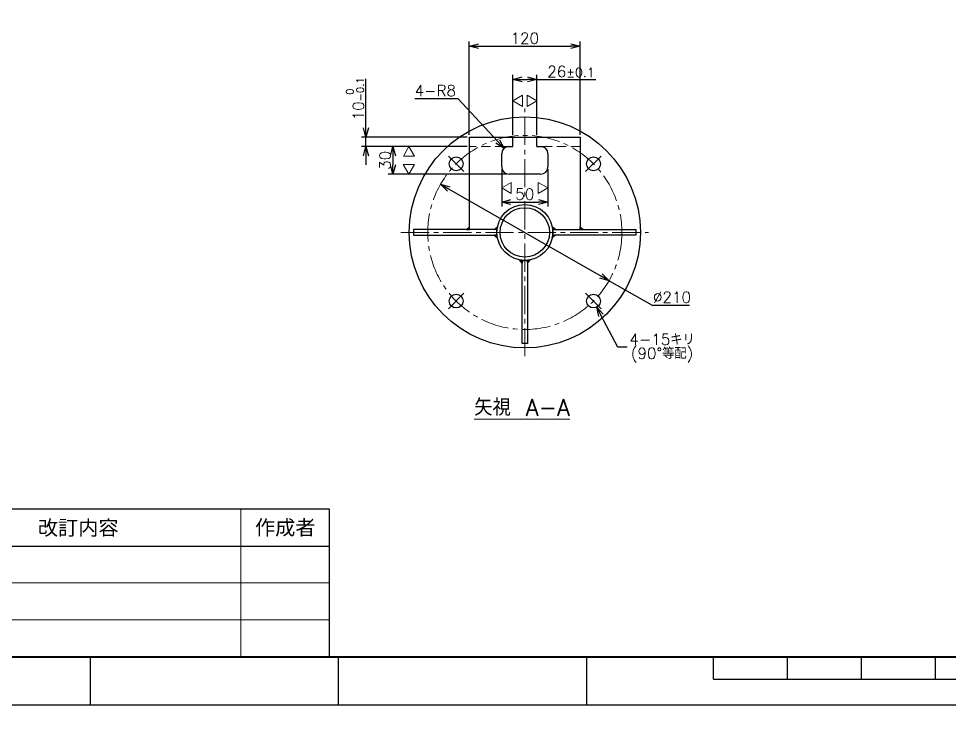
# Model space of a CAD drawing. Header units: millimetres. Extents: x -10 to 7117, y -19 to 2370.
# Drawn here: x 4354 to 5361, y 0 to 767 of the extents above; entities that cross this region are included whole.
import ezdxf
from ezdxf import colors
from ezdxf.entities.mleader import LeaderData, LeaderLine
from ezdxf.enums import TextEntityAlignment as Align
from ezdxf.math import Vec2, Vec3

# ---------------------------------------------------------------- set-up
doc = ezdxf.new("R2010")
doc.units = ezdxf.units.MM
doc.header["$LTSCALE"] = 1.6
doc.header["$PDMODE"] = 99
doc.header["$PDSIZE"] = 1
doc.linetypes.add('CENTER2', pattern=[28.575, 19.05, -3.175, 3.175, -3.175])
doc.linetypes.add('HIDDEN', pattern=[9.525, 6.35, -3.175])
for name, color, linetype, lineweight in [('04_HIDDEN', 2, 'HIDDEN', 13), ('05_CENTER', 4, 'CENTER2', 13), ('08_DIM', 3, 'Continuous', 13), ('99_図枠', 7, 'Continuous', 40)]:
    doc.layers.add(name, color=color, linetype=linetype, lineweight=lineweight)
doc.styles.add('KSS_TXT', font='txt.shx', dxfattribs={"bigfont": 'extfont2.shx'})
doc.styles.get("Standard").update_dxf_attribs({"font": 'txt.shx', "bigfont": 'extfont2.shx'})
doc.styles.add('表題用', font='MS PGothic.ttf')
doc.dimstyles.new('KSS_DIM', dxfattribs={"dimscale": 4, "dimtxt": 3, "dimasz": 2.5, "dimexe": 1.25, "dimexo": 0.625, "dimtad": 1, "dimdsep": 46, "dimtxsty": 'KSS_TXT', "dimblk": 'OPEN30', "dimcen": 0, "dimazin": 2, "dimtfac": 0.75, "dimtmove": 0, "dimatfit": 3, "dimldrblk": 'OPEN30', "dimfxl": 1.25, "dimtolj": 1, "dimarcsym": 0})
doc.dimstyles.new('KSS_DIM$3', dxfattribs={"dimscale": 4, "dimtxt": 3, "dimasz": 2.5, "dimexe": 1.25, "dimexo": 0.625, "dimtad": 1, "dimtih": 1, "dimtoh": 1, "dimdsep": 46, "dimtxsty": 'KSS_TXT', "dimblk": 'OPEN30', "dimcen": 0, "dimazin": 2, "dimtfac": 0.75, "dimtofl": 0, "dimtmove": 0, "dimatfit": 3, "dimldrblk": 'OPEN30', "dimfxl": 1.25, "dimtolj": 1, "dimarcsym": 0})
doc.dimstyles.new('KSS_DIM$4', dxfattribs={"dimscale": 4, "dimtxt": 3, "dimasz": 2.5, "dimexe": 1.25, "dimexo": 0.625, "dimtad": 1, "dimtih": 1, "dimtoh": 1, "dimdsep": 46, "dimtxsty": 'KSS_TXT', "dimblk": 'OPEN30', "dimcen": 0, "dimse1": 1, "dimazin": 2, "dimtfac": 0.75, "dimtofl": 0, "dimtmove": 0, "dimatfit": 3, "dimldrblk": 'OPEN30', "dimfxl": 1.25, "dimtolj": 1, "dimarcsym": 0})

# ---------------------------------------------------------------- blocks, each defined once
blk = doc.blocks.new('AM_BALLOON1')
at = {"transparency": 16777216}
blk.add_circle((0, 0), 5, dxfattribs=at)
blk.add_attdef('B_NUMBER', text='', height=3, dxfattribs=at).set_placement((0, 0), align=Align.MIDDLE_CENTER)
blk = doc.blocks.new('_OPEN')
at = {"color": 0, "linetype": 'ByBlock'}
for p, q in [((-1, 0.17), (0, 0)), ((0, 0), (-1, -0.17)), ((0, 0), (-1, 0))]:
    blk.add_line(p, q, dxfattribs=at)
blk = doc.blocks.new('_Open30')
at = {"color": 0, "linetype": 'ByBlock', "lineweight": -2}
for p, q in [((-1, 0.27), (0, 0)), ((0, 0), (-1, -0.27)), ((0, 0), (-1, 0))]:
    blk.add_line(p, q, dxfattribs=at)
blk = doc.blocks.new('*D248')
at = {"layer": '08_DIM', "color": 0, "lineweight": -2, "transparency": 16777216}
for p, q in [((4888.4, 641), (4888.4, 706.1)), ((4914.4, 641), (4914.4, 706.1)), ((4898.4, 701.1), (4904.4, 701.1)), ((4914.4, 701.1), (4978.4, 701.1))]:
    blk.add_line(p, q, dxfattribs=at)
at = {"layer": 'Defpoints', "color": 0, "transparency": 16777216}
for p in [(4914.4, 701.1), (4888.4, 638.5), (4914.4, 638.5)]:
    blk.add_point(p, dxfattribs=at)
at = {"layer": '08_DIM', "color": 0, "lineweight": -2, "transparency": 16777216, "xscale": 10, "yscale": 10, "zscale": 10, "rotation": 180}
blk.add_blockref('_Open30', (4888.4, 701.1), dxfattribs=at)
at = {"layer": '08_DIM', "color": 0, "lineweight": -2, "transparency": 16777216, "xscale": 10, "yscale": 10, "zscale": 10}
blk.add_blockref('_Open30', (4914.4, 701.1), dxfattribs=at)
at = {"layer": '08_DIM', "color": 0, "transparency": 16777216, "insert": (4951.4, 709.6), "char_height": 12, "attachment_point": 5, "style": 'KSS_TXT'}
blk.add_mtext('26{\\H10;±0.1}', dxfattribs=at)
blk = doc.blocks.new('*D249')
at = {"layer": '08_DIM', "color": 0, "lineweight": -2, "transparency": 16777216}
for p, q in [((4841.4, 641), (4841.4, 742)), ((4851.4, 737), (4951.4, 737)), ((4961.4, 641), (4961.4, 742))]:
    blk.add_line(p, q, dxfattribs=at)
at = {"layer": 'Defpoints', "color": 0, "transparency": 16777216}
for p in [(4961.4, 737), (4841.4, 638.5), (4961.4, 638.5)]:
    blk.add_point(p, dxfattribs=at)
at = {"layer": '08_DIM', "color": 0, "lineweight": -2, "transparency": 16777216, "xscale": 10, "yscale": 10, "zscale": 10, "rotation": 180}
blk.add_blockref('_Open30', (4841.4, 737), dxfattribs=at)
at = {"layer": '08_DIM', "color": 0, "lineweight": -2, "transparency": 16777216, "xscale": 10, "yscale": 10, "zscale": 10}
blk.add_blockref('_Open30', (4961.4, 737), dxfattribs=at)
at = {"layer": '08_DIM', "color": 0, "transparency": 16777216, "insert": (4901.4, 745.5), "char_height": 12, "attachment_point": 5, "style": 'KSS_TXT'}
blk.add_mtext('\\A1;120', dxfattribs=at)
blk = doc.blocks.new('*D250')
at = {"layer": '08_DIM', "color": 0, "lineweight": -2, "transparency": 16777216}
for p, q in [((4876.4, 604), (4876.4, 563.4)), ((4926.4, 604), (4926.4, 563.4)), ((4886.4, 568.4), (4916.4, 568.4))]:
    blk.add_line(p, q, dxfattribs=at)
at = {"layer": 'Defpoints', "color": 0, "transparency": 16777216}
for p in [(4876.4, 606.5), (4926.4, 606.5), (4926.4, 568.4)]:
    blk.add_point(p, dxfattribs=at)
at = {"layer": '08_DIM', "color": 0, "lineweight": -2, "transparency": 16777216, "xscale": 10, "yscale": 10, "zscale": 10, "rotation": 180}
blk.add_blockref('_Open30', (4876.4, 568.4), dxfattribs=at)
at = {"layer": '08_DIM', "color": 0, "lineweight": -2, "transparency": 16777216, "xscale": 10, "yscale": 10, "zscale": 10}
blk.add_blockref('_Open30', (4926.4, 568.4), dxfattribs=at)
at = {"layer": '08_DIM', "color": 0, "transparency": 16777216, "insert": (4901.4, 576.9), "char_height": 12, "attachment_point": 5, "style": 'KSS_TXT'}
blk.add_mtext('\\A1;50', dxfattribs=at)
blk = doc.blocks.new('*D251')
at = {"layer": '08_DIM', "color": 0, "lineweight": -2, "transparency": 16777216}
for p, q in [((4729.6, 648.5), (4729.6, 701.5)), ((4838.9, 638.5), (4724.6, 638.5)), ((4729.6, 628.5), (4729.6, 638.5)), ((4838.9, 628.5), (4724.6, 628.5)), ((4729.6, 618.5), (4729.6, 608.5))]:
    blk.add_line(p, q, dxfattribs=at)
at = {"layer": 'Defpoints', "color": 0, "transparency": 16777216}
for p in [(4729.6, 638.5), (4841.4, 638.5), (4841.4, 628.5)]:
    blk.add_point(p, dxfattribs=at)
at = {"layer": '08_DIM', "color": 0, "lineweight": -2, "transparency": 16777216, "xscale": 10, "yscale": 10, "zscale": 10}
for p, rotation in [((4729.6, 638.5), 270), ((4729.6, 628.5), 90)]:
    blk.add_blockref('_Open30', p, dxfattribs=dict(at, rotation=rotation))
at = {"layer": '08_DIM', "color": 0, "transparency": 16777216, "insert": (4717.8, 680), "char_height": 12, "attachment_point": 5, "rotation": 90, "style": 'KSS_TXT'}
blk.add_mtext('10{\\H8;\\S 0^ -0.1;}', dxfattribs=at)
blk = doc.blocks.new('*D252')
at = {"layer": '08_DIM', "color": 0, "lineweight": -2, "transparency": 16777216}
for p, q in [((4838.9, 628.5), (4753.7, 628.5)), ((4758.7, 618.5), (4758.7, 608.5)), ((4881.9, 598.5), (4753.7, 598.5))]:
    blk.add_line(p, q, dxfattribs=at)
at = {"layer": 'Defpoints', "color": 0, "transparency": 16777216}
for p in [(4841.4, 628.5), (4758.7, 598.5), (4884.4, 598.5)]:
    blk.add_point(p, dxfattribs=at)
at = {"layer": '08_DIM', "color": 0, "lineweight": -2, "transparency": 16777216, "xscale": 10, "yscale": 10, "zscale": 10}
for p, rotation in [((4758.7, 628.5), 90), ((4758.7, 598.5), 270)]:
    blk.add_blockref('_Open30', p, dxfattribs=dict(at, rotation=rotation))
at = {"layer": '08_DIM', "color": 0, "transparency": 16777216, "insert": (4750.2, 613.5), "char_height": 12, "attachment_point": 5, "rotation": 90, "style": 'KSS_TXT'}
blk.add_mtext('\\A1;30', dxfattribs=at)
blk = doc.blocks.new('*D292')
at = {"layer": '08_DIM', "color": 0, "lineweight": -2, "transparency": 16777216}
for p, q in [((4819, 582.7), (4983.9, 488.3)), ((4992.6, 483.3), (5039.1, 456.8)), ((5039.1, 456.8), (5079.6, 456.8))]:
    blk.add_line(p, q, dxfattribs=at)
at = {"layer": 'Defpoints', "color": 0, "transparency": 16777216}
for p in [(4810.3, 587.6), (4992.6, 483.3)]:
    blk.add_point(p, dxfattribs=at)
at = {"layer": '08_DIM', "color": 0, "lineweight": -2, "transparency": 16777216, "xscale": 10, "yscale": 10, "zscale": 10}
for p, rotation in [((4810.3, 587.6), 150.2287688225007), ((4992.6, 483.3), 330.2287688225007)]:
    blk.add_blockref('_Open30', p, dxfattribs=dict(at, rotation=rotation))
at = {"layer": '08_DIM', "color": 0, "transparency": 16777216, "insert": (5060.6, 465.3), "char_height": 12, "attachment_point": 5, "style": 'KSS_TXT'}
blk.add_mtext('\\A1;%%C210', dxfattribs=at)
blk = doc.blocks.new('*D293')
at = {"layer": '08_DIM', "color": 0, "lineweight": -2, "transparency": 16777216}
for p, q in [((5002, 411.2), (4983.8, 445.8)), ((5012, 411.2), (5002, 411.2))]:
    blk.add_line(p, q, dxfattribs=at)
at = {"layer": 'Defpoints', "color": 0, "transparency": 16777216}
for p in [(4972.2, 467.9), (4979.2, 454.6)]:
    blk.add_point(p, dxfattribs=at)
at = {"layer": '08_DIM', "color": 0, "lineweight": -2, "transparency": 16777216, "xscale": 10, "yscale": 10, "zscale": 10, "rotation": 117.7507596005398}
blk.add_blockref('_Open30', (4979.2, 454.6), dxfattribs=at)
at = {"layer": '08_DIM', "color": 0, "transparency": 16777216, "char_height": 12, "attachment_point": 5, "style": 'KSS_TXT'}
for s, insert in [('\\A1;4-15キリ', (5049.9, 419.7)), ('\\A1;(90°等配)', (5049.9, 402.7))]:
    blk.add_mtext(s, dxfattribs=dict(at, insert=insert))
blk = doc.blocks.new('*D305')
at = {"layer": '08_DIM', "color": 0, "lineweight": -2, "transparency": 16777216}
for p, q in [((4782.6, 680.4), (4829.1, 680.4)), ((4829.1, 680.4), (4872.2, 633.7))]:
    blk.add_line(p, q, dxfattribs=at)
at = {"layer": 'Defpoints', "color": 0, "transparency": 16777216}
for p in [(4879, 626.4), (4884.4, 620.5)]:
    blk.add_point(p, dxfattribs=at)
at = {"layer": '08_DIM', "color": 0, "lineweight": -2, "transparency": 16777216, "xscale": 10, "yscale": 10, "zscale": 10, "rotation": 312.7188863093509}
blk.add_blockref('_Open30', (4879, 626.4), dxfattribs=at)
at = {"layer": '08_DIM', "color": 0, "transparency": 16777216, "insert": (4804.6, 688.9), "char_height": 12, "attachment_point": 5, "style": 'KSS_TXT'}
blk.add_mtext('\\A1;4-R8', dxfattribs=at)
blk = doc.blocks.new('p1ba01')
for p, q in [((0, 0), (-1.5, 2.6)), ((-1.5, 2.6), (1.5, 2.6)), ((1.5, 2.6), (0, 0))]:
    blk.add_line(p, q)

msp = doc.modelspace()

# ---------------------------------------------------------------- linework, layer by layer
at = {"color": 0}
for p, q in [((4841.436, 538.484), (4841.436, 638.484)), ((4841.436, 638.484), (4961.436, 638.484)), ((4888.436, 628.484), (4888.436, 638.484)), ((4914.436, 628.484), (4914.436, 638.484)), ((4961.436, 638.484), (4961.436, 538.484)), ((4879.436, 628.484), (4888.436, 628.484)), ((4914.436, 628.484), (4923.436, 628.484)), ((4876.436, 606.484), (4876.436, 620.484)), ((4926.436, 620.484), (4926.436, 606.484)), ((4918.436, 598.484), (4884.436, 598.484))]:
    msp.add_line(p, q, dxfattribs=at)
for points in [[(4871.186, 538.484), (4781.186, 538.484), (4781.186, 532.484), (4871.186, 532.484)], [(4931.686, 538.484), (5021.686, 538.484), (5021.686, 532.484), (4931.686, 532.484)], [(4904.436, 505.234), (4904.436, 415.234), (4898.436, 415.234), (4898.436, 505.234)]]:
    msp.add_lwpolyline(points, close=True, dxfattribs=at)
at = {"color": 3}
for points in [[(4841.436, 538.484), (4841.436, 541.484), (4841.436, 541.484), (4838.436, 538.484)], [(4841.436, 538.484), (4841.436, 541.484), (4841.436, 541.484), (4838.436, 538.484)], [(4871.186, 538.484), (4868.186, 538.484), (4871.764, 541.37), (4871.764, 541.37)], [(4931.686, 538.484), (4934.686, 538.484), (4931.108, 541.37), (4931.108, 541.37)], [(4961.436, 538.484), (4961.436, 541.484), (4961.436, 541.484), (4964.436, 538.484)], [(4871.186, 532.484), (4868.186, 532.484), (4871.764, 529.599), (4871.764, 529.599)], [(4931.686, 532.484), (4934.686, 532.484), (4931.108, 529.599), (4931.108, 529.599)], [(4898.436, 505.234), (4898.436, 502.234), (4895.55, 505.812), (4895.55, 505.812)], [(4904.436, 505.234), (4904.436, 502.234), (4907.321, 505.812), (4907.321, 505.812)]]:
    msp.add_lwpolyline(points, close=True, dxfattribs=at)
at = {"color": 0}
for centre, radius in [((4901.436, 535.484), 125), ((4827.189, 609.73), 7.5), ((4975.682, 609.73), 7.5), ((4901.436, 535.484), 30.25), ((4901.436, 535.484), 26.75), ((4827.189, 461.238), 7.5), ((4975.682, 461.238), 7.5)]:
    msp.add_circle(centre, radius, dxfattribs=at)
for centre, start, end in [((4884.436, 620.484), 90, 180), ((4918.436, 620.484), 0, 90), ((4884.436, 606.484), 180, 270), ((4918.436, 606.484), 270, 0)]:
    msp.add_arc(centre, 8, start, end, dxfattribs=at)
at = {"layer": '04_HIDDEN'}
for p, q in [((4879.436, 628.484), (4841.436, 628.484)), ((4961.436, 628.484), (4923.436, 628.484))]:
    msp.add_line(p, q, dxfattribs=at)
at = {"layer": '05_CENTER'}
for p, q in [((4901.436, 401.5), (4901.436, 669.468)), ((4818.766, 618.154), (4835.613, 601.307)), ((4984.105, 618.154), (4967.259, 601.307)), ((4767.452, 535.484), (5035.419, 535.484)), ((4818.766, 452.815), (4835.613, 469.661)), ((4984.105, 452.815), (4967.259, 469.661))]:
    msp.add_line(p, q, dxfattribs=at)
msp.add_circle((4901.436, 535.484), 105, dxfattribs=at)
at = {"layer": '99_図枠', "lineweight": 13}
for p, q in [((4594.288, 76.214), (4594.288, 236.23)), ((4050.234, 156.222), (4690.298, 156.222)), ((4050.234, 116.218), (4690.298, 116.218))]:
    msp.add_line(p, q, dxfattribs=at)
at = {"layer": '99_図枠', "lineweight": 25}
for p, q in [((4050.234, 196.226), (4690.298, 196.226)), ((4431.472, 24.441), (4431.472, 76.214)), ((4700.019, 24.441), (4700.019, 76.214)), ((4968.566, 24.441), (4968.566, 76.214)), ((5105.62, 52.211), (5105.62, 76.214)), ((5185.628, 52.211), (5185.628, 76.214)), ((5265.636, 52.211), (5265.636, 76.214)), ((5345.644, 52.211), (5345.644, 76.214)), ((5105.62, 52.211), (5905.7, 52.211))]:
    msp.add_line(p, q, dxfattribs=at)
at = {"layer": '99_図枠'}
msp.add_lwpolyline([(4050.234, 76.214), (7064.936, 76.214), (7064.936, 2251.016), (4050.234, 2251.016)], close=True, dxfattribs=at)
at = {"layer": '99_図枠', "lineweight": 25}
msp.add_lwpolyline([(4050.234, 76.214), (4690.298, 76.214), (4690.298, 236.23), (4050.234, 236.23)], close=True, dxfattribs=at)
at = {"layer": 'Defpoints'}
msp.add_lwpolyline([(3894.378, 24.441), (7116.941, 24.441), (7116.941, 2303.021), (3894.378, 2303.021)], close=True, dxfattribs=at)

# ---------------------------------------------------------------- block references
at = {"layer": '08_DIM', "xscale": 4, "yscale": 4, "zscale": 4}
for p, rotation in [((4888.436, 677.857), 270), ((4914.436, 677.857), 90), ((4776.038, 628.484), 180), ((4876.436, 583.671), 270), ((4926.436, 583.671), 90)]:
    msp.add_blockref('p1ba01', p, dxfattribs=dict(at, rotation=rotation))
msp.add_blockref('p1ba01', (4775.937, 598.484), dxfattribs=at)

# ---------------------------------------------------------------- texts
at = {"layer": '08_DIM', "style": 'KSS_TXT'}
msp.add_text('%%u矢視 A-A', height=18, dxfattribs=at).set_placement((4846.691, 337.229))
at = {"layer": '99_図枠', "style": '表題用'}
msp.add_text('改訂内容', height=16.0016, dxfattribs=at).set_placement((4418.271, 216.228), align=Align.MIDDLE)
msp.add_text('作成者', height=16.0016, dxfattribs=at).set_placement((4642.293, 216.228), align=Align.MIDDLE_CENTER)

# ---------------------------------------------------------------- dimensions: what is measured, and where the dimension line sits
at = {"layer": '08_DIM'}
for base, p1, p2, picture, middle in [((4961.436, 737.028), (4841.436, 638.484), (4961.436, 638.484), '*D249', (4901.436, 745.528)), ((4926.436, 568.359), (4876.436, 606.484), (4926.436, 606.484), '*D250', (4901.436, 576.859))]:
    dim = msp.add_linear_dim(base=base, p1=p1, p2=p2, dimstyle='KSS_DIM', dxfattribs=at)
    dim.commit()
    dim.dimension.update_dxf_attribs({"geometry": picture, "text_midpoint": middle})
dim = msp.add_linear_dim(base=(4914.436, 701.051), p1=(4888.436, 638.484), p2=(4914.436, 638.484), dimstyle='KSS_DIM', override={"dimtol": 1, "dimtp": 0.1, "dimtm": 0.1, "dimtfac": 0.833333, "dimtolj": 0}, dxfattribs=at)
dim.commit()
dim.dimension.update_dxf_attribs({"geometry": '*D248', "text_midpoint": (4951.436, 709.551)})
dim = msp.add_linear_dim(base=(4729.616, 638.484), p1=(4841.436, 628.484), p2=(4841.436, 638.484), angle=90, dimstyle='KSS_DIM', override={"dimpost": '', "dimtol": 1, "dimlim": 0, "dimtp": 0, "dimtm": 0.1, "dimtfac": 0.666667, "dimtdec": 2, "dimtolj": 0, "dimtzin": 8}, dxfattribs=at)
dim.commit()
dim.dimension.update_dxf_attribs({"geometry": '*D251', "text_midpoint": (4717.782, 679.984)})
dim = msp.add_radius_dim(center=(4884.436, 620.484), mpoint=(4879.008, 626.362), text='4-<>', dimstyle='KSS_DIM$4', override={"dimpost": 'R<>'}, dxfattribs=at)
dim.commit()
dim.dimension.update_dxf_attribs({"geometry": '*D305', "text_midpoint": (4804.584, 680.429), "dimtype": 164})
dim = msp.add_linear_dim(base=(4758.659, 598.484), p1=(4841.436, 628.484), p2=(4884.436, 598.484), angle=90, dimstyle='KSS_DIM', dxfattribs=at)
dim.commit()
dim.dimension.update_dxf_attribs({"geometry": '*D252', "text_midpoint": (4750.159, 613.484)})
dim = msp.add_diameter_dim_2p(p1=(4810.294, 587.621), p2=(4992.577, 483.348), dimstyle='KSS_DIM$3', override={"dimpost": '%%C<>', "dimtix": 1, "dimatfit": 2}, dxfattribs=at)
dim.commit()
dim.dimension.update_dxf_attribs({"geometry": '*D292', "text_midpoint": (5060.553, 456.762), "dimtype": 163})
dim = msp.add_diameter_dim_2p(p1=(4972.19, 467.875), p2=(4979.174, 454.601), text='4-<>', dimstyle='KSS_DIM$3', override={"dimpost": '<>キリ\\X(90°等配)', "dimtix": 1}, dxfattribs=at)
dim.commit()
dim.dimension.update_dxf_attribs({"geometry": '*D293', "text_midpoint": (5049.89, 411.237)})

# ---------------------------------------------------------------- leaders
ml = msp.add_multileader_block('Standard', dxfattribs=at)
ml.set_content('AM_BALLOON1', color=256, scale=5)
ml.set_attribute('B_NUMBER', '16', width=0)
ml.set_leader_properties(color=256, linetype='ByLayer', lineweight=-1)
ml.set_arrow_properties(name='OPEN')
ml.build(insert=Vec2(0, 0))
ml.multileader.update_dxf_attribs({"leader_type": 0, "has_dogleg": 0, "text_right_attachment_type": 6, "dogleg_length": 0, "arrow_head_size": 10, "scale": 2.5, "block_connection_type": 1})
ctx = ml.context
ctx.base_point, ctx.scale, ctx.char_height, ctx.arrow_head_size, ctx.landing_gap_size, ctx.plane_origin = Vec3(4413.119, 1925.579), 2.5, 20, 10, 10, Vec3(4413.119, 1925.579)
ctx.right_attachment, ctx.attachment_type = 6, 1
notes = []
notes.append((ctx, [(0, (0, 0, 0), (0, 0), (1, 0), 1, [])]))
ctx.block.insert = Vec3(4413.119, 1925.579)
for ctx, leaders in notes:
    for number, flags, end, landing, length, lines in leaders:
        leader = LeaderData()
        leader.index, (leader.has_last_leader_line, leader.has_dogleg_vector, leader.attachment_direction) = number, flags
        leader.last_leader_point, leader.dogleg_vector, leader.dogleg_length = Vec3(end), Vec3(landing), length
        for number, points, colour, breaks in lines:
            line = LeaderLine()
            line.index, line.vertices, line.color, line.breaks = number, Vec3.list(points), colors.encode_raw_color(colour), breaks
            leader.lines.append(line)
        ctx.leaders.append(leader)

doc.saveas('drawing.dxf')
